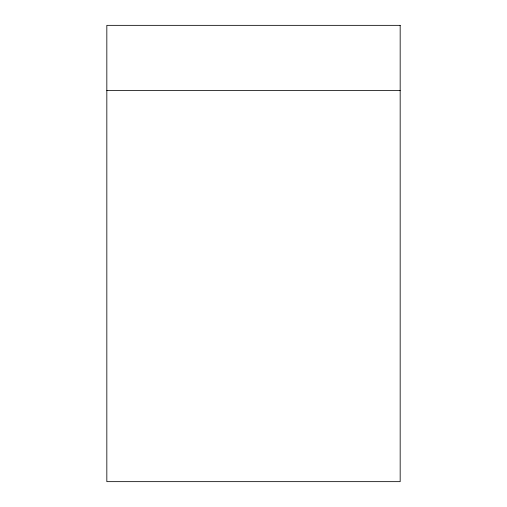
<?xml version="1.0" encoding="UTF-8"?>
<svg xmlns="http://www.w3.org/2000/svg" width="507" height="507" viewBox="0 0 507 507"><rect width="100%" height="100%" fill="white"/><g stroke="black" fill="none" stroke-linecap="round" stroke-linejoin="round"><path stroke-width="0.76" d="M106.831 90.55L400.169 90.55M400.169 25.35L106.831 25.35L106.831 481.65L400.169 481.65L400.169 25.35"/></g></svg>
